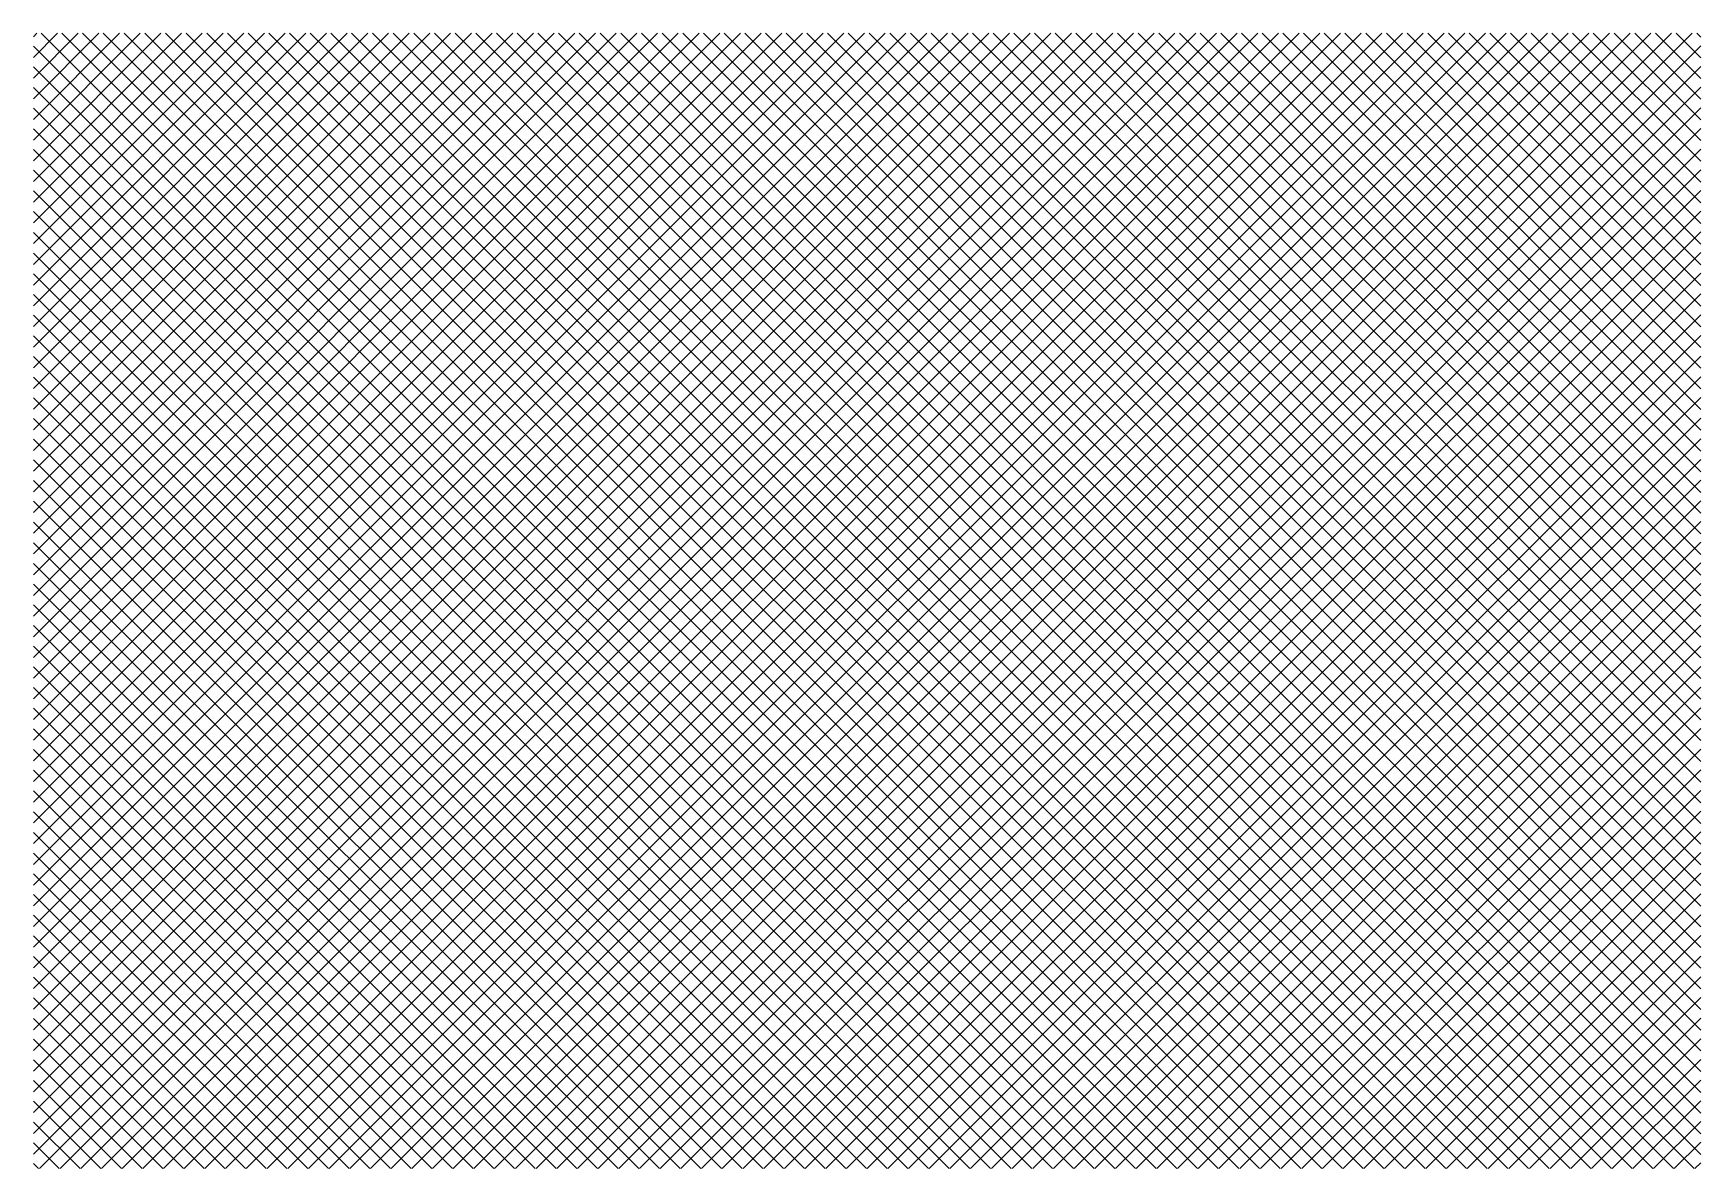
# Model space of a CAD drawing. Header units: millimetres. Extents: x -19632 to 14550, y -13144 to 10137.
import ezdxf

# ---------------------------------------------------------------- set-up
doc = ezdxf.new("R2010")
doc.units = ezdxf.units.MM
doc.layers.add('地面', color=7, linetype='Continuous', lineweight=20, true_color=0xc0c0c0)

# ---------------------------------------------------------------- blocks, each defined once
blk = doc.blocks.new('卫浴地砖')
at = {"layer": '地面', "ltscale": 549.178044}
for p, q in [((-19632, 10066), (-19562, 10137)), ((-19632, 9642), (-19138, 10137)), ((-19632, 9218), (-18713, 10137)), ((-19632, 8794), (-18289, 10137)), ((-19632, 8369), (-17865, 10137)), ((-19632, 7945), (-17440, 10137)), ((-19632, 7521), (-17016, 10137)), ((-19632, 7096), (-16592, 10137)), ((-19632, 6672), (-16168, 10137)), ((-19632, 6248), (-15743, 10137)), ((-19632, 5824), (-15319, 10137)), ((-19632, 5399), (-14895, 10137)), ((-19632, 4975), (-14471, 10137)), ((-19632, 4551), (-14046, 10137)), ((-19632, 4127), (-13622, 10137)), ((-19632, 3702), (-13198, 10137)), ((-19632, 3278), (-12774, 10137)), ((-19632, 2854), (-12349, 10137)), ((-19632, 2430), (-11925, 10137)), ((-19632, 2005), (-11501, 10137)), ((-19632, 1581), (-11077, 10137)), ((-19632, 1157), (-10652, 10137)), ((-19632, 733), (-10228, 10137)), ((-19632, 308), (-9804, 10137)), ((-19632, -116), (-9379, 10137)), ((-19632, -540), (-8955, 10137)), ((-19632, -965), (-8531, 10137)), ((-19632, -1389), (-8107, 10137)), ((-19632, -1813), (-7682, 10137)), ((-19632, -2237), (-7258, 10137)), ((-19632, -2662), (-6834, 10137)), ((-19632, -3086), (-6410, 10137)), ((-19632, -3510), (-5985, 10137)), ((-19632, -3934), (-5561, 10137)), ((-19632, -4359), (-5137, 10137)), ((-19632, -4783), (-4713, 10137)), ((-19632, -5207), (-4288, 10137)), ((-19632, -5631), (-3864, 10137)), ((-19632, -6056), (-3440, 10137)), ((-19632, -6480), (-3016, 10137)), ((-19632, -6904), (-2591, 10137)), ((-19632, -7329), (-2167, 10137)), ((-19632, -7753), (-1743, 10137)), ((-19632, -8177), (-1318, 10137)), ((-19632, -8601), (-894, 10137)), ((-19632, -9026), (-470, 10137)), ((-19632, -9450), (-46, 10137)), ((-19632, -9874), (379, 10137)), ((-19632, -10298), (803, 10137)), ((-19632, -10723), (1227, 10137)), ((-19632, -11147), (1651, 10137)), ((-19632, -11571), (2076, 10137)), ((-19632, -11995), (2500, 10137)), ((-19632, -12420), (2924, 10137)), ((-19632, -12844), (3348, 10137)), ((-19632, 10066), (-19562, 10137)), ((-19632, 9642), (-19138, 10137)), ((-19632, 9218), (-18713, 10137)), ((-19632, 8794), (-18289, 10137)), ((-19632, 8369), (-17865, 10137)), ((-19632, 7945), (-17440, 10137)), ((-19632, 7521), (-17016, 10137)), ((-19632, 7096), (-16592, 10137)), ((-19632, 6672), (-16168, 10137)), ((-19632, 6248), (-15743, 10137)), ((-19632, 5824), (-15319, 10137)), ((-19632, 5399), (-14895, 10137)), ((-19632, 4975), (-14471, 10137)), ((-19632, 4551), (-14046, 10137)), ((-19632, 4127), (-13622, 10137)), ((-19632, 3702), (-13198, 10137)), ((-19632, 3278), (-12774, 10137)), ((-19632, 2854), (-12349, 10137)), ((-19632, 2430), (-11925, 10137)), ((-19632, 2005), (-11501, 10137)), ((-19632, 1581), (-11077, 10137)), ((-19632, 1157), (-10652, 10137)), ((-19632, 733), (-10228, 10137)), ((-19632, 308), (-9804, 10137)), ((-19632, -116), (-9379, 10137)), ((-19632, -540), (-8955, 10137)), ((-19632, -965), (-8531, 10137)), ((-19632, -1389), (-8107, 10137)), ((-19632, -1813), (-7682, 10137)), ((-19632, -2237), (-7258, 10137)), ((-19632, -2662), (-6834, 10137)), ((-19632, -3086), (-6410, 10137)), ((-19632, -3510), (-5985, 10137)), ((-19632, -3934), (-5561, 10137)), ((-19632, -4359), (-5137, 10137)), ((-19632, -4783), (-4713, 10137)), ((-19632, -5207), (-4288, 10137)), ((-19632, -5631), (-3864, 10137)), ((-19632, -6056), (-3440, 10137)), ((-19632, -6480), (-3016, 10137)), ((-19632, -6904), (-2591, 10137)), ((-19632, -7329), (-2167, 10137)), ((-19632, -7753), (-1743, 10137)), ((-19632, -8177), (-1318, 10137)), ((-19632, -8601), (-894, 10137)), ((-19632, -9026), (-470, 10137)), ((-19632, -9450), (-46, 10137)), ((-19632, -9874), (379, 10137)), ((-19632, -10298), (803, 10137)), ((-19632, -10723), (1227, 10137)), ((-19632, -11147), (1651, 10137)), ((-19632, -11571), (2076, 10137)), ((-19632, -11995), (2500, 10137)), ((-19632, -12420), (2924, 10137)), ((-19632, -12844), (3348, 10137)), ((-19508, -13144), (3773, 10137)), ((-19508, -13144), (3773, 10137)), ((3811, -13144), (-19470, 10137)), ((3811, -13144), (-19470, 10137)), ((-19084, -13144), (4197, 10137)), ((-19084, -13144), (4197, 10137)), ((4235, -13144), (-19046, 10137)), ((4235, -13144), (-19046, 10137)), ((-18660, -13144), (4621, 10137)), ((-18660, -13144), (4621, 10137)), ((4659, -13144), (-18622, 10137)), ((4659, -13144), (-18622, 10137)), ((-18236, -13144), (5046, 10137)), ((-18236, -13144), (5046, 10137)), ((5083, -13144), (-18198, 10137)), ((5083, -13144), (-18198, 10137)), ((-17811, -13144), (5470, 10137)), ((-17811, -13144), (5470, 10137)), ((5508, -13144), (-17773, 10137)), ((5508, -13144), (-17773, 10137)), ((-17387, -13144), (5894, 10137)), ((-17387, -13144), (5894, 10137)), ((5932, -13144), (-17349, 10137)), ((5932, -13144), (-17349, 10137)), ((-16963, -13144), (6318, 10137)), ((-16963, -13144), (6318, 10137)), ((6356, -13144), (-16925, 10137)), ((6356, -13144), (-16925, 10137)), ((-16539, -13144), (6743, 10137)), ((-16539, -13144), (6743, 10137)), ((6780, -13144), (-16501, 10137)), ((6780, -13144), (-16501, 10137)), ((-16114, -13144), (7167, 10137)), ((-16114, -13144), (7167, 10137)), ((7205, -13144), (-16076, 10137)), ((7205, -13144), (-16076, 10137)), ((-15690, -13144), (7591, 10137)), ((-15690, -13144), (7591, 10137)), ((7629, -13144), (-15652, 10137)), ((7629, -13144), (-15652, 10137)), ((-15266, -13144), (8015, 10137)), ((-15266, -13144), (8015, 10137)), ((8053, -13144), (-15228, 10137)), ((8053, -13144), (-15228, 10137)), ((-14841, -13144), (8440, 10137)), ((-14841, -13144), (8440, 10137)), ((8478, -13144), (-14804, 10137)), ((8478, -13144), (-14804, 10137)), ((-14417, -13144), (8864, 10137)), ((-14417, -13144), (8864, 10137)), ((8902, -13144), (-14379, 10137)), ((8902, -13144), (-14379, 10137)), ((-13993, -13144), (9288, 10137)), ((-13993, -13144), (9288, 10137)), ((9326, -13144), (-13955, 10137)), ((9326, -13144), (-13955, 10137)), ((-13569, -13144), (9712, 10137)), ((-13569, -13144), (9712, 10137)), ((9750, -13144), (-13531, 10137)), ((9750, -13144), (-13531, 10137)), ((-13144, -13144), (10137, 10137)), ((-13144, -13144), (10137, 10137)), ((10175, -13144), (-13107, 10137)), ((10175, -13144), (-13107, 10137)), ((-12720, -13144), (10561, 10137)), ((-12720, -13144), (10561, 10137)), ((10599, -13144), (-12682, 10137)), ((10599, -13144), (-12682, 10137)), ((-12296, -13144), (10985, 10137)), ((-12296, -13144), (10985, 10137)), ((11023, -13144), (-12258, 10137)), ((11023, -13144), (-12258, 10137)), ((-11872, -13144), (11409, 10137)), ((-11872, -13144), (11409, 10137)), ((11447, -13144), (-11834, 10137)), ((11447, -13144), (-11834, 10137)), ((-11447, -13144), (11834, 10137)), ((-11447, -13144), (11834, 10137)), ((11872, -13144), (-11409, 10137)), ((11872, -13144), (-11409, 10137)), ((-11023, -13144), (12258, 10137)), ((-11023, -13144), (12258, 10137)), ((12296, -13144), (-10985, 10137)), ((12296, -13144), (-10985, 10137)), ((-10599, -13144), (12682, 10137)), ((-10599, -13144), (12682, 10137)), ((12720, -13144), (-10561, 10137)), ((12720, -13144), (-10561, 10137)), ((-10175, -13144), (13107, 10137)), ((-10175, -13144), (13107, 10137)), ((13144, -13144), (-10137, 10137)), ((13144, -13144), (-10137, 10137)), ((-9750, -13144), (13531, 10137)), ((-9750, -13144), (13531, 10137)), ((13569, -13144), (-9712, 10137)), ((13569, -13144), (-9712, 10137)), ((-9326, -13144), (13955, 10137)), ((-9326, -13144), (13955, 10137)), ((13993, -13144), (-9288, 10137)), ((13993, -13144), (-9288, 10137)), ((-8902, -13144), (14379, 10137)), ((-8902, -13144), (14379, 10137)), ((14417, -13144), (-8864, 10137)), ((14417, -13144), (-8864, 10137)), ((14550, -12853), (-8440, 10137)), ((14550, -12853), (-8440, 10137)), ((14550, -12428), (-8015, 10137)), ((14550, -12428), (-8015, 10137)), ((14550, -12004), (-7591, 10137)), ((14550, -12004), (-7591, 10137)), ((14550, -11580), (-7167, 10137)), ((14550, -11580), (-7167, 10137)), ((14550, -11155), (-6743, 10137)), ((14550, -11155), (-6743, 10137)), ((14550, -10731), (-6318, 10137)), ((14550, -10731), (-6318, 10137)), ((14550, -10307), (-5894, 10137)), ((14550, -10307), (-5894, 10137)), ((14550, -9883), (-5470, 10137)), ((14550, -9883), (-5470, 10137)), ((14550, -9458), (-5046, 10137)), ((14550, -9458), (-5046, 10137)), ((14550, -9034), (-4621, 10137)), ((14550, -9034), (-4621, 10137)), ((14550, -8610), (-4197, 10137)), ((14550, -8610), (-4197, 10137)), ((14550, -8186), (-3773, 10137)), ((14550, -8186), (-3773, 10137)), ((14550, -7761), (-3348, 10137)), ((14550, -7761), (-3348, 10137)), ((14550, -7337), (-2924, 10137)), ((14550, -7337), (-2924, 10137)), ((14550, -6913), (-2500, 10137)), ((14550, -6913), (-2500, 10137)), ((14550, -6489), (-2076, 10137)), ((14550, -6489), (-2076, 10137)), ((14550, -6064), (-1651, 10137)), ((14550, -6064), (-1651, 10137)), ((14550, -5640), (-1227, 10137)), ((14550, -5640), (-1227, 10137)), ((14550, -5216), (-803, 10137)), ((14550, -5216), (-803, 10137)), ((14550, -4792), (-379, 10137)), ((14550, -4792), (-379, 10137)), ((14550, -4367), (46, 10137)), ((14550, -4367), (46, 10137)), ((14550, -3943), (470, 10137)), ((14550, -3943), (470, 10137)), ((14550, -3519), (894, 10137)), ((14550, -3519), (894, 10137)), ((14550, -3094), (1318, 10137)), ((14550, -3094), (1318, 10137)), ((14550, -2670), (1743, 10137)), ((14550, -2670), (1743, 10137)), ((14550, -2246), (2167, 10137)), ((14550, -2246), (2167, 10137)), ((14550, -1822), (2591, 10137)), ((14550, -1822), (2591, 10137)), ((14550, -1397), (3016, 10137)), ((14550, -1397), (3016, 10137)), ((14550, -973), (3440, 10137)), ((14550, -973), (3440, 10137)), ((14550, -549), (3864, 10137)), ((14550, -549), (3864, 10137)), ((14550, -125), (4288, 10137)), ((14550, -125), (4288, 10137)), ((14550, 300), (4713, 10137)), ((14550, 300), (4713, 10137)), ((14550, 724), (5137, 10137)), ((14550, 724), (5137, 10137)), ((14550, 1148), (5561, 10137)), ((14550, 1148), (5561, 10137)), ((14550, 1572), (5985, 10137)), ((14550, 1572), (5985, 10137)), ((14550, 1997), (6410, 10137)), ((14550, 1997), (6410, 10137)), ((14550, 2421), (6834, 10137)), ((14550, 2421), (6834, 10137)), ((14550, 2845), (7258, 10137)), ((14550, 2845), (7258, 10137)), ((14550, 3269), (7682, 10137)), ((14550, 3269), (7682, 10137)), ((14550, 3694), (8107, 10137)), ((14550, 3694), (8107, 10137)), ((14550, 4118), (8531, 10137)), ((14550, 4118), (8531, 10137)), ((14550, 4542), (8955, 10137)), ((14550, 4542), (8955, 10137)), ((14550, 4967), (9379, 10137)), ((14550, 4967), (9379, 10137)), ((14550, 5391), (9804, 10137)), ((14550, 5391), (9804, 10137)), ((14550, 5815), (10228, 10137)), ((14550, 5815), (10228, 10137)), ((14550, 6239), (10652, 10137)), ((14550, 6239), (10652, 10137)), ((14550, 6664), (11077, 10137)), ((14550, 6664), (11077, 10137)), ((14550, 7088), (11501, 10137)), ((14550, 7088), (11501, 10137)), ((14550, 7512), (11925, 10137)), ((14550, 7512), (11925, 10137)), ((14550, 7936), (12349, 10137)), ((14550, 7936), (12349, 10137)), ((14550, 8361), (12774, 10137)), ((14550, 8361), (12774, 10137)), ((14550, 8785), (13198, 10137)), ((14550, 8785), (13198, 10137)), ((14550, 9209), (13622, 10137)), ((14550, 9209), (13622, 10137)), ((14550, 9633), (14046, 10137)), ((14550, 9633), (14046, 10137)), ((14550, 10058), (14471, 10137)), ((14550, 10058), (14471, 10137)), ((3386, -13144), (-19632, 9874)), ((3386, -13144), (-19632, 9874)), ((-8478, -13144), (14550, 9883)), ((-8478, -13144), (14550, 9883)), ((2962, -13144), (-19632, 9450)), ((2962, -13144), (-19632, 9450)), ((-8053, -13144), (14550, 9458)), ((-8053, -13144), (14550, 9458)), ((2538, -13144), (-19632, 9026)), ((2538, -13144), (-19632, 9026)), ((-7629, -13144), (14550, 9034)), ((-7629, -13144), (14550, 9034)), ((2114, -13144), (-19632, 8601)), ((2114, -13144), (-19632, 8601)), ((-7205, -13144), (14550, 8610)), ((-7205, -13144), (14550, 8610)), ((1689, -13144), (-19632, 8177)), ((1689, -13144), (-19632, 8177)), ((-6780, -13144), (14550, 8186)), ((-6780, -13144), (14550, 8186)), ((1265, -13144), (-19632, 7753)), ((1265, -13144), (-19632, 7753)), ((-6356, -13144), (14550, 7761)), ((-6356, -13144), (14550, 7761)), ((841, -13144), (-19632, 7329)), ((841, -13144), (-19632, 7329)), ((-5932, -13144), (14550, 7337)), ((-5932, -13144), (14550, 7337)), ((416, -13144), (-19632, 6904)), ((416, -13144), (-19632, 6904)), ((-5508, -13144), (14550, 6913)), ((-5508, -13144), (14550, 6913)), ((-8, -13144), (-19632, 6480)), ((-8, -13144), (-19632, 6480)), ((-5083, -13144), (14550, 6489)), ((-5083, -13144), (14550, 6489)), ((-432, -13144), (-19632, 6056)), ((-432, -13144), (-19632, 6056)), ((-4659, -13144), (14550, 6064)), ((-4659, -13144), (14550, 6064)), ((-856, -13144), (-19632, 5631)), ((-856, -13144), (-19632, 5631)), ((-4235, -13144), (14550, 5640)), ((-4235, -13144), (14550, 5640)), ((-1281, -13144), (-19632, 5207)), ((-1281, -13144), (-19632, 5207)), ((-3811, -13144), (14550, 5216)), ((-3811, -13144), (14550, 5216)), ((-3386, -13144), (14550, 4792)), ((-3386, -13144), (14550, 4792)), ((-1705, -13144), (-19632, 4783)), ((-1705, -13144), (-19632, 4783)), ((-2129, -13144), (-19632, 4359)), ((-2129, -13144), (-19632, 4359)), ((-2962, -13144), (14550, 4367)), ((-2962, -13144), (14550, 4367)), ((-2553, -13144), (-19632, 3934)), ((-2553, -13144), (-19632, 3934)), ((-2538, -13144), (14550, 3943)), ((-2538, -13144), (14550, 3943)), ((-2978, -13144), (-19632, 3510)), ((-2978, -13144), (-19632, 3510)), ((-2114, -13144), (14550, 3519)), ((-2114, -13144), (14550, 3519)), ((-3402, -13144), (-19632, 3086)), ((-3402, -13144), (-19632, 3086)), ((-1689, -13144), (14550, 3094)), ((-1689, -13144), (14550, 3094)), ((-3826, -13144), (-19632, 2662)), ((-3826, -13144), (-19632, 2662)), ((-1265, -13144), (14550, 2670)), ((-1265, -13144), (14550, 2670)), ((-4250, -13144), (-19632, 2237)), ((-4250, -13144), (-19632, 2237)), ((-841, -13144), (14550, 2246)), ((-841, -13144), (14550, 2246)), ((-4675, -13144), (-19632, 1813)), ((-4675, -13144), (-19632, 1813)), ((-416, -13144), (14550, 1822)), ((-416, -13144), (14550, 1822)), ((-5099, -13144), (-19632, 1389)), ((-5099, -13144), (-19632, 1389)), ((8, -13144), (14550, 1397)), ((8, -13144), (14550, 1397)), ((-5523, -13144), (-19632, 965)), ((-5523, -13144), (-19632, 965)), ((432, -13144), (14550, 973)), ((432, -13144), (14550, 973)), ((-5947, -13144), (-19632, 540)), ((-5947, -13144), (-19632, 540)), ((856, -13144), (14550, 549)), ((856, -13144), (14550, 549)), ((-6372, -13144), (-19632, 116)), ((-6372, -13144), (-19632, 116)), ((1281, -13144), (14550, 125)), ((1281, -13144), (14550, 125)), ((-6796, -13144), (-19632, -308)), ((-6796, -13144), (-19632, -308)), ((1705, -13144), (14550, -300)), ((1705, -13144), (14550, -300)), ((-7220, -13144), (-19632, -733)), ((-7220, -13144), (-19632, -733)), ((2129, -13144), (14550, -724)), ((2129, -13144), (14550, -724)), ((-7645, -13144), (-19632, -1157)), ((-7645, -13144), (-19632, -1157)), ((2553, -13144), (14550, -1148)), ((2553, -13144), (14550, -1148)), ((-8069, -13144), (-19632, -1581)), ((-8069, -13144), (-19632, -1581)), ((2978, -13144), (14550, -1572)), ((2978, -13144), (14550, -1572)), ((-8493, -13144), (-19632, -2005)), ((-8493, -13144), (-19632, -2005)), ((3402, -13144), (14550, -1997)), ((3402, -13144), (14550, -1997)), ((-8917, -13144), (-19632, -2430)), ((-8917, -13144), (-19632, -2430)), ((3826, -13144), (14550, -2421)), ((3826, -13144), (14550, -2421)), ((-9342, -13144), (-19632, -2854)), ((-9342, -13144), (-19632, -2854)), ((4250, -13144), (14550, -2845)), ((4250, -13144), (14550, -2845)), ((-9766, -13144), (-19632, -3278)), ((-9766, -13144), (-19632, -3278)), ((4675, -13144), (14550, -3269)), ((4675, -13144), (14550, -3269)), ((-10190, -13144), (-19632, -3702)), ((-10190, -13144), (-19632, -3702)), ((5099, -13144), (14550, -3694)), ((5099, -13144), (14550, -3694)), ((-10614, -13144), (-19632, -4127)), ((-10614, -13144), (-19632, -4127)), ((5523, -13144), (14550, -4118)), ((5523, -13144), (14550, -4118)), ((-11039, -13144), (-19632, -4551)), ((-11039, -13144), (-19632, -4551)), ((5947, -13144), (14550, -4542)), ((5947, -13144), (14550, -4542)), ((-11463, -13144), (-19632, -4975)), ((-11463, -13144), (-19632, -4975)), ((6372, -13144), (14550, -4967)), ((6372, -13144), (14550, -4967)), ((-11887, -13144), (-19632, -5399)), ((-11887, -13144), (-19632, -5399)), ((6796, -13144), (14550, -5391)), ((6796, -13144), (14550, -5391)), ((-12311, -13144), (-19632, -5824)), ((-12311, -13144), (-19632, -5824)), ((7220, -13144), (14550, -5815)), ((7220, -13144), (14550, -5815)), ((-12736, -13144), (-19632, -6248)), ((-12736, -13144), (-19632, -6248)), ((7645, -13144), (14550, -6239)), ((7645, -13144), (14550, -6239)), ((-13160, -13144), (-19632, -6672)), ((-13160, -13144), (-19632, -6672)), ((8069, -13144), (14550, -6664)), ((8069, -13144), (14550, -6664)), ((-13584, -13144), (-19632, -7096)), ((-13584, -13144), (-19632, -7096)), ((8493, -13144), (14550, -7088)), ((8493, -13144), (14550, -7088)), ((8917, -13144), (14550, -7512)), ((8917, -13144), (14550, -7512)), ((-14008, -13144), (-19632, -7521)), ((-14008, -13144), (-19632, -7521)), ((-14433, -13144), (-19632, -7945)), ((-14433, -13144), (-19632, -7945)), ((9342, -13144), (14550, -7936)), ((9342, -13144), (14550, -7936)), ((-14857, -13144), (-19632, -8369)), ((-14857, -13144), (-19632, -8369)), ((9766, -13144), (14550, -8361)), ((9766, -13144), (14550, -8361)), ((-15281, -13144), (-19632, -8794)), ((-15281, -13144), (-19632, -8794)), ((10190, -13144), (14550, -8785)), ((10190, -13144), (14550, -8785)), ((-15706, -13144), (-19632, -9218)), ((-15706, -13144), (-19632, -9218)), ((10614, -13144), (14550, -9209)), ((10614, -13144), (14550, -9209)), ((-16130, -13144), (-19632, -9642)), ((-16130, -13144), (-19632, -9642)), ((11039, -13144), (14550, -9633)), ((11039, -13144), (14550, -9633)), ((-16554, -13144), (-19632, -10066)), ((-16554, -13144), (-19632, -10066)), ((11463, -13144), (14550, -10058)), ((11463, -13144), (14550, -10058)), ((-16978, -13144), (-19632, -10491)), ((-16978, -13144), (-19632, -10491)), ((11887, -13144), (14550, -10482)), ((11887, -13144), (14550, -10482)), ((-17403, -13144), (-19632, -10915)), ((-17403, -13144), (-19632, -10915)), ((12311, -13144), (14550, -10906)), ((12311, -13144), (14550, -10906)), ((-17827, -13144), (-19632, -11339)), ((-17827, -13144), (-19632, -11339)), ((12736, -13144), (14550, -11331)), ((12736, -13144), (14550, -11331)), ((-18251, -13144), (-19632, -11763)), ((-18251, -13144), (-19632, -11763)), ((13160, -13144), (14550, -11755)), ((13160, -13144), (14550, -11755)), ((-18675, -13144), (-19632, -12188)), ((-18675, -13144), (-19632, -12188)), ((13584, -13144), (14550, -12179)), ((13584, -13144), (14550, -12179)), ((-19100, -13144), (-19632, -12612)), ((-19100, -13144), (-19632, -12612)), ((14008, -13144), (14550, -12603)), ((14008, -13144), (14550, -12603)), ((-19524, -13144), (-19632, -13036)), ((-19524, -13144), (-19632, -13036)), ((14433, -13144), (14550, -13028)), ((14433, -13144), (14550, -13028))]:
    blk.add_line(p, q, dxfattribs=at)

msp = doc.modelspace()

# ---------------------------------------------------------------- block references
msp.add_blockref('卫浴地砖', (0, 0))

doc.saveas('drawing.dxf')
